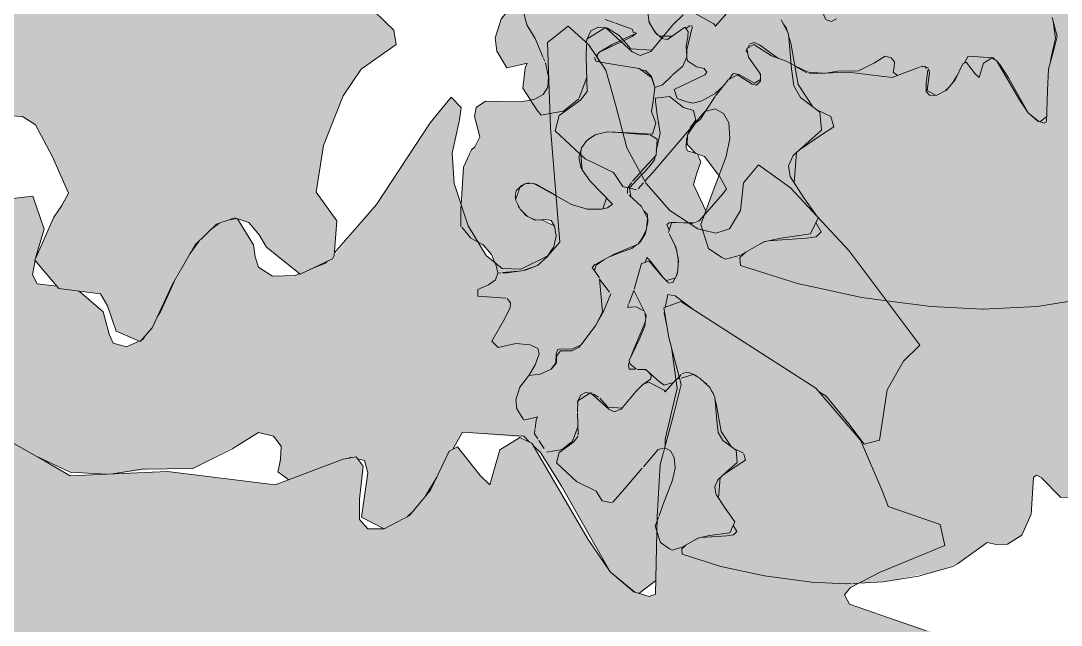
# Model space of a CAD drawing. Header units: metres. Extents: x -490 to 202, y -217 to 332.
# Drawn here: x -133.25 to -126.19, y 76.81 to 80.91 of the extents above; entities that cross this region are included whole.
import ezdxf

# ---------------------------------------------------------------- set-up
doc = ezdxf.new("R2010")
doc.units = ezdxf.units.M
doc.layers.add('1 arbol_dwg', color=8, linetype='Continuous', lineweight=9, true_color=0x767676)
doc.layers.add('A-DETL-GENF', color=7, linetype='Continuous', lineweight=9)
doc.layers.add('A-DETL-THIN', color=7, linetype='Continuous', lineweight=9)

# ---------------------------------------------------------------- blocks, each defined once
blk = doc.blocks.new('1 arbol_dwg-V152-PLANTA DE MURO PERIMETRAL')
at = {"layer": 'A-DETL-GENF', "true_color": 0x004c00, "transparency": 33554483}
for points in [[(-4.917, 6.694), (-4.838, 6.722), (-4.635, 6.907), (-4.597, 7.014), (-4.601, 7.11), (-4.581, 7.254), (-4.616, 7.297), (-4.79, 7.173), (-4.846, 7.186), (-4.934, 7.281), (-4.973, 7.345), (-4.987, 7.442), (-4.958, 7.499), (-4.735, 7.594), (-4.676, 7.641), (-4.538, 7.89), (-4.323, 8.013), (-4.129, 7.924), (-3.933, 7.84), (-3.769, 7.917), (-3.726, 8.08), (-3.694, 8.259), (-3.641, 8.297), (-3.551, 8.278), (-3.52, 8.258), (-3.386, 7.981), (-3.523, 7.708), (-3.404, 7.59), (-3.255, 7.572), (-3.199, 7.439), (-3.192, 7.419), (-3.094, 7.377), (-3.042, 7.439), (-2.871, 7.77), (-2.784, 7.854), (-2.708, 7.879), (-2.652, 7.861), (-2.581, 7.76), (-2.443, 7.651), (-2.304, 7.727), (-2.294, 7.868), (-2.377, 7.984), (-2.348, 8.175), (-2.268, 8.376), (-2.194, 8.484), (-2.052, 8.586), (-2.062, 8.643), (-2.141, 8.72), (-2.34, 8.816), (-2.759, 9.123), (-2.874, 9.157), (-2.989, 9.15), (-3.1, 9.012), (-3.136, 8.914), (-3.208, 8.846), (-3.302, 8.817), (-3.404, 8.851), (-3.454, 8.909), (-3.482, 8.972), (-3.489, 9.065), (-3.55, 9.135), (-3.809, 9.101), (-4.083, 9.026), (-4.178, 8.871), (-4.154, 8.638), (-4.199, 8.626), (-4.259, 8.663), (-4.36, 8.837), (-4.479, 8.895), (-4.709, 8.804), (-5.11, 8.583), (-5.283, 8.477), (-5.256, 8.333), (-5.235, 8.292), (-5.237, 8.242), (-5.263, 8.228), (-5.569, 8.251), (-5.648, 8.191), (-5.502, 8.001), (-5.422, 7.805), (-5.423, 7.625), (-5.436, 7.426), (-5.343, 7.349), (-5.123, 7.261), (-5.099, 7.238), (-5.195, 7.179), (-5.47, 7.047), (-5.461, 6.948), (-5.008, 6.863), (-4.937, 6.768), (-4.922, 6.722)], [(-5.995, 3.049), (-5.843, 3.077), (-5.729, 3.189), (-5.685, 3.315), (-5.686, 3.563), (-5.658, 3.621), (-5.587, 3.645), (-5.529, 3.629), (-5.466, 3.589), (-5.377, 3.498), (-5.243, 3.49), (-5.029, 3.731), (-4.958, 3.779), (-4.959, 3.828), (-5.015, 3.869), (-5.029, 3.875), (-5.171, 3.879), (-5.171, 3.965), (-5.066, 4.222), (-5.01, 4.397), (-5.029, 4.465), (-5.125, 4.502), (-5.187, 4.494), (-5.152, 4.6), (-5.084, 4.812), (-5.049, 4.937), (-5.009, 4.958), (-4.995, 4.994), (-4.885, 4.863), (-4.796, 4.767), (-4.711, 4.795), (-4.687, 4.869), (-4.69, 5.024), (-4.729, 5.148), (-4.786, 5.275), (-4.786, 5.333), (-4.763, 5.35), (-4.547, 5.347), (-4.463, 5.372), (-4.399, 5.446), (-4.529, 5.724), (-4.46, 5.961), (-4.513, 6.036), (-4.594, 6.073), (-4.604, 6.096), (-4.589, 6.221), (-4.533, 6.333), (-4.51, 6.379), (-4.529, 6.465), (-4.628, 6.496), (-4.769, 6.604), (-4.909, 6.589), (-4.91, 6.559), (-4.863, 6.238), (-4.937, 5.949), (-5.098, 5.769), (-5.17, 5.687), (-5.157, 5.604), (-4.999, 5.438), (-4.987, 5.402), (-4.997, 5.299), (-5.013, 5.229), (-5.096, 5.124), (-5.146, 5.086), (-5.427, 4.973), (-5.509, 4.896), (-5.515, 4.856), (-5.359, 4.624), (-5.439, 4.436), (-5.51, 4.314), (-5.68, 4.096), (-5.746, 4.063), (-5.858, 4.063), (-5.898, 4.01), (-5.915, 3.924), (-5.954, 3.881), (-6.113, 3.823), (-6.175, 3.815), (-6.265, 3.7), (-6.305, 3.573), (-6.295, 3.483), (-6.226, 3.371), (-6.09, 3.402), (-6.102, 3.37), (-6.12, 3.233), (-5.997, 3.053)]]:
    blk.add_hatch(color=98, dxfattribs=at).paths.add_polyline_path(points)
at = {"layer": 'A-DETL-GENF', "true_color": 0x2f4c26, "transparency": 33554483}
for points in [[(-1.081, 6.357), (-0.997, 6.404), (-0.979, 6.877), (-0.916, 7.232), (-0.947, 7.568), (-0.893, 7.545), (-0.737, 7.439), (-0.303, 7.154), (-0.149, 6.959), (-0.086, 6.976), (-0.051, 7.188), (0.012, 7.297), (0.078, 7.362), (-0.312, 7.856), (-0.448, 8.002), (-0.578, 8.095), (-0.64, 8.022), (-0.651, 7.909), (-0.696, 7.835), (-0.752, 7.818), (-0.825, 7.835), (-0.939, 7.91), (-1.066, 8.075), (-1.114, 8.165), (-1.2, 8.481), (-1.27, 8.585), (-1.353, 8.66), (-1.437, 8.593), (-1.425, 8.247), (-1.386, 7.781), (-1.435, 7.725), (-1.545, 7.672), (-1.622, 7.674), (-1.686, 7.727), (-1.759, 7.847), (-1.817, 8.019), (-1.825, 8.143), (-1.787, 8.329), (-1.828, 8.371), (-1.915, 8.267), (-2.141, 7.925), (-2.34, 7.696), (-2.464, 7.646), (-2.581, 7.659), (-2.613, 7.679), (-2.652, 7.802), (-2.708, 7.875), (-2.784, 7.849), (-2.865, 7.77), (-2.949, 7.634), (-3.056, 7.419), (-3.094, 7.377), (-3.155, 7.357), (-3.204, 7.37), (-3.273, 7.522), (-3.342, 7.582), (-3.513, 7.612), (-3.532, 7.648), (-3.518, 7.721), (-3.484, 7.833), (-3.53, 7.968), (-3.755, 7.942), (-3.813, 7.866), (-3.888, 7.829), (-3.978, 7.839), (-4.139, 7.905), (-4.498, 7.877), (-4.724, 7.589), (-4.776, 7.561), (-4.92, 7.499), (-4.98, 7.395), (-4.957, 7.319), (-4.871, 7.208), (-4.733, 7.214), (-4.557, 7.319), (-4.545, 7.306), (-4.541, 7.294), (-4.595, 7.014), (-4.589, 6.96), (-4.499, 6.902), (-4.415, 6.876), (-4.395, 6.849), (-4.415, 6.822), (-4.723, 6.674), (-4.694, 6.583), (-4.537, 6.538), (-4.398, 6.587), (-4.27, 6.671), (-4.183, 6.772), (-4.131, 6.834), (-4.035, 6.802), (-3.918, 6.736), (-3.859, 6.794), (-3.874, 6.848), (-3.995, 7.044), (-3.995, 7.084), (-3.968, 7.126), (-3.924, 7.145), (-3.87, 7.121), (-3.681, 6.987), (-3.549, 6.928), (-3.378, 6.846), (-3.148, 6.848), (-3.048, 6.859), (-2.879, 6.861), (-2.613, 7.006), (-2.544, 6.982), (-2.52, 6.952), (-2.534, 6.848), (-2.489, 6.814), (-2.215, 6.907), (-2.178, 6.88), (-2.168, 6.844), (-2.194, 6.663), (-2.1, 6.616), (-1.982, 6.688), (-1.884, 6.832), (-1.783, 7.008), (-1.526, 6.986), (-1.465, 6.925), (-1.257, 6.572), (-1.182, 6.44), (-1.083, 6.359)], [(-6.173, 3.819), (-6.061, 3.829), (-5.954, 3.881), (-5.905, 3.943), (-5.887, 4.077), (-5.853, 4.083), (-5.745, 4.08), (-5.651, 4.123), (-5.505, 4.32), (-5.439, 4.453), (-5.47, 4.792), (-5.543, 4.897), (-5.514, 4.927), (-5.195, 5.082), (-5.07, 5.148), (-5.003, 5.268), (-4.999, 5.278), (-4.995, 5.4), (-5.049, 5.505), (-5.19, 5.634), (-5.179, 5.704), (-5.062, 5.844), (-4.904, 6.018), (-4.892, 6.177), (-4.978, 6.221), (-5.389, 6.25), (-5.506, 6.223), (-5.625, 6.122), (-5.648, 6.091), (-5.652, 5.982), (-5.644, 5.871), (-5.487, 5.68), (-5.339, 5.527), (-5.389, 5.492), (-5.47, 5.476), (-5.623, 5.488), (-5.749, 5.524), (-6.133, 5.737), (-6.214, 5.733), (-6.265, 5.695), (-6.308, 5.572), (-6.262, 5.477), (-6.189, 5.404), (-6.104, 5.37), (-5.953, 5.364), (-5.918, 5.31), (-5.912, 5.171), (-5.926, 5.106), (-5.996, 5), (-6.089, 4.917), (-6.254, 4.862), (-6.486, 4.84), (-6.51, 4.771), (-6.646, 4.693), (-6.686, 4.674), (-6.685, 4.61), (-6.391, 4.587), (-6.359, 4.541), (-6.362, 4.495), (-6.529, 4.189), (-6.546, 4.159), (-6.482, 4.095), (-6.254, 4.132), (-6.145, 4.115), (-6.086, 4.086), (-6.073, 4.032), (-6.145, 3.868)], [(-4.744, 2.072), (-4.642, 2.1), (-4.485, 2.191), (-4.167, 2.245), (-4.116, 2.354), (-4.306, 2.633), (-4.316, 2.706), (-4.285, 2.775), (-4.093, 2.948), (-4.104, 3.07), (-4.237, 3.171), (-4.281, 3.247), (-4.316, 3.602), (-4.399, 3.727), (-4.465, 3.791), (-4.532, 3.825), (-4.725, 3.752), (-4.811, 3.652), (-4.824, 3.669), (-4.976, 3.751), (-5.031, 3.73), (-5.101, 3.661), (-5.251, 3.48), (-5.324, 3.454), (-5.377, 3.478), (-5.558, 3.643), (-5.686, 3.563), (-5.706, 3.179), (-5.741, 3.142), (-5.873, 3.046), (-5.899, 2.942), (-5.694, 2.752), (-5.503, 2.66), (-5.442, 2.565), (-5.336, 2.55), (-4.832, 3.089), (-4.811, 3.091), (-4.75, 3.046), (-4.722, 2.997), (-4.714, 2.891), (-4.759, 2.719), (-4.911, 2.305), (-4.859, 2.146), (-4.768, 2.085)]]:
    blk.add_hatch(color=89, dxfattribs=at).paths.add_polyline_path(points)
at = {"layer": 'A-DETL-GENF', "true_color": 0x424c26, "transparency": 33554483}
blk.add_hatch(color=69, dxfattribs=at).paths.add_polyline_path([(-6.486, 4.842), (-6.189, 4.88), (-6.089, 4.917), (-5.985, 5.016), (-5.917, 5.148), (-5.904, 5.209), (-5.919, 5.311), (-6.074, 5.371), (-6.121, 5.372), (-6.233, 5.448), (-6.275, 5.495), (-6.308, 5.621), (-6.302, 5.66), (-6.214, 5.733), (-6.133, 5.737), (-6.101, 5.727), (-5.749, 5.524), (-5.594, 5.48), (-5.433, 5.492), (-5.41, 5.6), (-5.624, 5.843), (-5.661, 5.918), (-5.666, 6.03), (-5.625, 6.122), (-5.562, 6.188), (-5.456, 6.235), (-5.328, 6.248), (-4.936, 6.236), (-4.91, 6.351), (-4.949, 6.456), (-4.917, 6.694), (-4.957, 6.801), (-5.071, 6.884), (-5.505, 6.956), (-5.513, 6.999), (-5.467, 7.051), (-5.211, 7.186), (-5.129, 7.242), (-5.143, 7.278), (-5.423, 7.378), (-5.454, 7.472), (-5.418, 7.644), (-5.413, 7.705), (-5.423, 7.809), (-5.515, 8.015), (-5.585, 8.119), (-5.648, 8.191), (-6.073, 7.707), (-6.238, 7.488), (-6.171, 7.279), (-6.089, 7.13), (-5.99, 6.85), (-5.983, 6.759), (-5.994, 6.688), (-6.033, 6.624), (-6.159, 6.569), (-6.261, 6.551), (-6.608, 6.558), (-6.703, 6.493), (-6.719, 6.404), (-6.667, 6.2), (-6.828, 5.899), (-6.855, 5.306), (-6.757, 5.189), (-6.602, 5.089), (-6.545, 5.017), (-6.487, 4.843)])
at = {"layer": 'A-DETL-GENF', "true_color": 0x4f7f3f, "transparency": 33554483}
blk.add_hatch(color=87, dxfattribs=at).paths.add_polyline_path([(-2.996, 1.735), (-2.582, 1.762), (-2.138, 1.85), (-1.888, 1.933), (-1.593, 2.146), (-1.503, 2.126), (-1.391, 2.132), (-1.245, 2.221), (-1.153, 2.43), (-1.129, 2.801), (-1.096, 2.821), (-1.051, 2.795), (-0.856, 2.598), (-0.705, 2.601), (-0.617, 2.789), (-0.5, 2.856), (-0.319, 2.984), (-0.148, 3.213), (-0.005, 3.658), (-0.179, 3.943), (-0.143, 3.976), (0.252, 4.107), (0.354, 4.189), (0.415, 4.282), (0.398, 4.507), (0.27, 4.749), (0.27, 4.861), (0.308, 4.955), (0.438, 5.052), (0.518, 5.099), (0.59, 5.196), (0.598, 5.329), (0.579, 5.688), (0.528, 5.948), (0.352, 6.12), (-0.207, 6.309), (-0.229, 6.347), (-0.177, 6.391), (-0.084, 6.439), (0.18, 6.547), (0.161, 6.633), (-0.05, 6.706), (-0.164, 6.976), (-0.345, 7.188), (-0.894, 7.54), (-0.963, 7.514), (-0.901, 7.232), (-0.893, 7.203), (-0.979, 6.877), (-1.023, 6.339), (-1.086, 6.359), (-1.182, 6.44), (-1.344, 6.696), (-1.5, 6.964), (-1.549, 6.986), (-1.63, 6.937), (-1.672, 6.794), (-1.711, 6.832), (-1.803, 6.949), (-1.837, 6.931), (-1.913, 6.772), (-1.998, 6.669), (-2.101, 6.615), (-2.168, 6.616), (-2.202, 6.653), (-2.215, 6.907), (-2.268, 6.899), (-2.544, 6.794), (-3.048, 6.845), (-3.395, 6.84), (-3.608, 6.962), (-3.75, 7.012), (-3.926, 7.124), (-3.995, 7.084), (-3.979, 6.997), (-3.858, 6.826), (-3.86, 6.757), (-3.898, 6.718), (-3.942, 6.727), (-4.088, 6.82), (-4.183, 6.772), (-4.589, 6.221), (-4.594, 6.126), (-4.507, 6.034), (-4.415, 6.002), (-4.267, 5.804), (-4.199, 5.683), (-4.282, 5.579), (-4.486, 5.356), (-4.57, 5.337), (-4.749, 5.341), (-4.771, 5.231), (-4.705, 5.102), (-4.678, 4.967), (-4.693, 4.827), (-4.737, 4.746), (-4.786, 4.748), (-4.972, 4.958), (-5.049, 4.937), (-5.125, 4.667), (-5.007, 4.396), (-5.029, 4.278), (-5.163, 3.928), (-5.074, 3.875), (-5.007, 3.875), (-4.811, 3.724), (-4.731, 3.745), (-4.643, 3.837), (-4.587, 3.849), (-4.465, 3.791), (-4.363, 3.691), (-4.316, 3.602), (-4.229, 3.223), (-4.125, 3.085), (-4.027, 3.029), (-4.01, 2.97), (-4.262, 2.796), (-4.279, 2.591), (-4.116, 2.354), (-4.132, 2.321), (-4.096, 2.258), (-4.129, 2.225), (-4.402, 2.201), (-4.485, 2.186), (-4.606, 2.121), (-4.645, 2.072), (-4.642, 2.03), (-4.167, 1.889), (-3.82, 1.813), (-3.321, 1.75), (-3.001, 1.735)])
at = {"layer": 'A-DETL-THIN', "color": 76, "true_color": 0x3f7f00}
for p, q in [((-5.319, 7.341), (-5.413, 7.375)), ((-4.976, 7.364), (-4.96, 7.325)), ((-4.606, 7.285), (-4.562, 7.314)), ((-5.238, 7.174), (-5.123, 7.227)), ((-4.926, 7.268), (-4.891, 7.225)), ((-4.871, 7.208), (-4.742, 7.207)), ((-5.253, 7.151), (-5.47, 7.047)), ((-5.265, 7.161), (-5.238, 7.174)), ((-5.229, 7.162), (-5.253, 7.151)), ((-3.987, 7.089), (-3.972, 7.118)), ((-6.031, 6.991), (-6.017, 6.956)), ((-5.494, 7.009), (-5.486, 6.987)), ((-5.478, 7.038), (-5.493, 7.011)), ((-5.486, 6.987), (-5.474, 6.951)), ((-3.517, 6.91), (-3.553, 6.931)), ((-3.517, 6.91), (-3.382, 6.847)), ((-2.209, 6.899), (-2.182, 6.893)), ((-3.859, 6.808), (-3.861, 6.83)), ((-3.379, 6.846), (-3.231, 6.837)), ((-1.934, 6.746), (-1.897, 6.81)), ((-4.308, 6.637), (-4.233, 6.706)), ((-2.01, 6.663), (-1.982, 6.688)), ((-4.312, 6.603), (-4.409, 6.458)), ((-1.065, 6.352), (-0.997, 6.404)), ((-5.389, 6.25), (-5.235, 6.245)), ((-4.581, 6.232), (-4.566, 6.279)), ((-5.666, 6.03), (-5.649, 6.085)), ((-5.657, 6.044), (-5.655, 6.02)), ((-5.139, 5.759), (-5.063, 5.843)), ((-5.029, 5.841), (-5.049, 5.82)), ((-4.982, 5.891), (-5.027, 5.843)), ((-5.187, 5.692), (-5.15, 5.744)), ((-5.055, 5.814), (-5.17, 5.692)), ((-5.19, 5.634), (-5.19, 5.689)), ((-5.17, 5.687), (-5.157, 5.604)), ((-5.903, 5.613), (-5.749, 5.524)), ((-5.594, 5.48), (-5.453, 5.479)), ((-4.763, 5.35), (-4.706, 5.345)), ((-4.618, 5.341), (-4.575, 5.341)), ((-4.575, 5.341), (-4.533, 5.341)), ((-4.499, 5.352), (-4.463, 5.372)), ((-5.989, 5.01), (-5.926, 5.106)), ((-4.697, 5.061), (-4.718, 5.128)), ((-4.681, 4.94), (-4.684, 4.997)), ((-6.222, 4.868), (-6.089, 4.917)), ((-5.502, 4.919), (-5.52, 4.864)), ((-5.427, 4.973), (-5.502, 4.919)), ((-6.439, 4.844), (-6.279, 4.858)), ((-4.803, 4.766), (-4.714, 4.789)), ((-4.699, 4.817), (-4.687, 4.869)), ((-5.469, 4.78), (-5.368, 4.65)), ((-5.177, 4.537), (-5.125, 4.667)), ((-5.026, 4.463), (-5.109, 4.505)), ((-5.01, 4.397), (-5.013, 4.437)), ((-5.027, 4.313), (-5.011, 4.351)), ((-5.178, 3.924), (-5.169, 3.956)), ((-5.163, 3.928), (-5.104, 3.884)), ((-5.002, 3.871), (-5.026, 3.875)), ((-4.669, 3.785), (-4.705, 3.774)), ((-4.697, 3.777), (-4.673, 3.803)), ((-4.673, 3.803), (-4.654, 3.826)), ((-4.43, 3.757), (-4.395, 3.729)), ((-5.555, 3.64), (-5.544, 3.639)), ((-5.529, 3.629), (-5.479, 3.598)), ((-5.689, 3.443), (-5.682, 3.224)), ((-6.077, 3.167), (-6.023, 3.086)), ((-5.029, 2.904), (-4.884, 3.075)), ((-4.884, 3.075), (-4.83, 3.089)), ((-4.125, 3.085), (-4.03, 3.04)), ((-4.262, 2.796), (-4.279, 2.591)), ((-4.477, 2.193), (-4.512, 2.175)), ((-2.94, 1.738), (-2.876, 1.741))]:
    blk.add_line(p, q, dxfattribs=at)
at = {"layer": 'A-DETL-THIN', "color": 76, "true_color": 0x3f7f00, "flags": 128}
for points in [[(-6.181, 7.564), (-6.238, 7.488), (-6.196, 7.32), (-6.112, 7.184), (-6.035, 7.001)], [(-4.846, 7.186), (-4.91, 7.241), (-4.973, 7.345), (-4.987, 7.442), (-4.958, 7.499), (-4.888, 7.524), (-4.788, 7.561)], [(-3.098, 7.379), (-3.15, 7.355), (-3.204, 7.37), (-3.221, 7.407), (-3.245, 7.497), (-3.342, 7.582)], [(-0.944, 7.394), (-0.893, 7.203), (-0.922, 7.083), (-0.979, 6.877), (-0.991, 6.665), (-0.998, 6.35), (-1.023, 6.339), (-1.086, 6.359), (-1.182, 6.44), (-1.271, 6.572), (-1.5, 6.964), (-1.549, 6.986), (-1.63, 6.937), (-1.672, 6.794), (-1.711, 6.832), (-1.803, 6.949), (-1.837, 6.931), (-1.913, 6.772), (-1.998, 6.669), (-2.101, 6.615), (-2.168, 6.616), (-2.202, 6.653), (-2.202, 6.736), (-2.186, 6.87)], [(-5.129, 7.242), (-5.141, 7.277), (-5.31, 7.338)], [(-4.585, 7.202), (-4.581, 7.254), (-4.616, 7.297), (-4.79, 7.173), (-4.845, 7.185)], [(-4.547, 7.314), (-4.541, 7.294), (-4.595, 7.07), (-4.595, 6.99), (-4.589, 6.96), (-4.499, 6.902), (-4.421, 6.885), (-4.395, 6.849), (-4.415, 6.822), (-4.723, 6.674), (-4.694, 6.583), (-4.605, 6.553), (-4.537, 6.538), (-4.447, 6.561), (-4.312, 6.634)], [(-0.959, 6.952), (-0.957, 6.98), (-0.909, 7.188), (-0.933, 7.353)], [(-5.118, 7.245), (-5.099, 7.238), (-5.142, 7.204), (-5.229, 7.162)], [(-4.742, 6.816), (-4.635, 6.907), (-4.597, 7.002), (-4.601, 7.11), (-4.586, 7.198)], [(-5.502, 7.011), (-5.467, 7.051), (-5.343, 7.125), (-5.265, 7.161)], [(-3.553, 6.931), (-3.608, 6.962), (-3.75, 7.012), (-3.926, 7.124), (-3.995, 7.084), (-3.979, 6.997), (-3.858, 6.826), (-3.86, 6.757), (-3.898, 6.718), (-3.942, 6.727), (-4.088, 6.82), (-4.183, 6.772), (-4.255, 6.678), (-4.308, 6.61)], [(-3.987, 7.04), (-4.001, 7.061), (-3.994, 7.075)], [(-3.968, 7.126), (-3.924, 7.145), (-3.87, 7.121), (-3.699, 6.996), (-3.681, 6.987)], [(-5.461, 6.948), (-5.505, 6.956), (-5.518, 6.993)], [(-3.205, 6.838), (-3.089, 6.858), (-2.879, 6.861), (-2.72, 6.94), (-2.613, 7.006), (-2.552, 6.992), (-2.52, 6.952), (-2.524, 6.896), (-2.534, 6.848), (-2.489, 6.814)], [(-1.822, 6.939), (-1.783, 7.008), (-1.533, 6.992), (-1.509, 6.968)], [(-6.01, 6.94), (-5.98, 6.801), (-5.987, 6.699), (-6.033, 6.624), (-6.116, 6.577), (-6.159, 6.569)], [(-5.227, 6.245), (-4.938, 6.229), (-4.906, 6.339), (-4.95, 6.455), (-4.932, 6.559), (-4.917, 6.694), (-4.949, 6.795), (-5.071, 6.884), (-5.461, 6.948)], [(-5.049, 6.871), (-5.008, 6.863), (-4.949, 6.804), (-4.922, 6.722), (-4.917, 6.694), (-4.838, 6.722), (-4.747, 6.812)], [(-3.395, 6.84), (-3.48, 6.889), (-3.517, 6.91)], [(-2.268, 6.899), (-2.544, 6.794), (-2.983, 6.848), (-3.373, 6.831)], [(-2.198, 6.885), (-2.215, 6.907), (-2.258, 6.9)], [(-2.248, 6.902), (-2.239, 6.907), (-2.231, 6.905)], [(-2.178, 6.88), (-2.168, 6.844), (-2.194, 6.663), (-2.101, 6.615)], [(-1.493, 6.953), (-1.465, 6.925), (-1.381, 6.792), (-1.182, 6.44), (-1.081, 6.357)], [(-4.174, 6.777), (-4.131, 6.834), (-4.074, 6.824), (-3.918, 6.736), (-3.859, 6.775)], [(-6.159, 6.569), (-6.261, 6.551), (-6.458, 6.555), (-6.608, 6.558), (-6.703, 6.493), (-6.719, 6.404), (-6.667, 6.2), (-6.715, 6.102), (-6.748, 6.071), (-6.828, 5.899), (-6.851, 5.522)], [(-4.566, 6.279), (-4.559, 6.299), (-4.507, 6.367), (-4.529, 6.465), (-4.628, 6.496), (-4.769, 6.604), (-4.909, 6.589), (-4.91, 6.559), (-4.892, 6.422), (-4.863, 6.238), (-4.901, 6.062)], [(-4.409, 6.458), (-4.46, 6.379), (-4.513, 6.333), (-4.589, 6.221), (-4.594, 6.126), (-4.507, 6.034), (-4.418, 6.006), (-4.275, 5.815)], [(-5.234, 6.24), (-5.389, 6.25), (-5.503, 6.224)], [(-5.506, 6.223), (-5.595, 6.163), (-5.648, 6.091), (-5.655, 6.051)], [(-5.586, 6.168), (-5.58, 6.177), (-5.506, 6.223)], [(-4.978, 6.221), (-5.122, 6.232), (-5.234, 6.24)], [(-5.062, 5.844), (-4.904, 6.018), (-4.892, 6.177), (-4.963, 6.22)], [(-4.51, 6.037), (-4.589, 6.061), (-4.604, 6.096), (-4.598, 6.179), (-4.59, 6.206)], [(-5.647, 6.093), (-5.647, 6.094), (-5.641, 6.101)], [(-5.655, 6.02), (-5.644, 5.871), (-5.564, 5.759), (-5.339, 5.527), (-5.389, 5.492), (-5.47, 5.476), (-5.594, 5.48), (-5.749, 5.524), (-5.903, 5.611)], [(-5.645, 5.883), (-5.657, 5.897), (-5.675, 5.997), (-5.666, 6.03)], [(-4.912, 6.009), (-4.92, 5.972), (-4.979, 5.895)], [(-4.407, 5.463), (-4.529, 5.724), (-4.5, 5.829), (-4.455, 5.952), (-4.494, 6.03)], [(-6.306, 5.579), (-6.312, 5.595), (-6.302, 5.66), (-6.249, 5.716), (-6.225, 5.725)], [(-5.903, 5.611), (-5.938, 5.63), (-6.133, 5.737), (-6.214, 5.733), (-6.265, 5.695), (-6.308, 5.572), (-6.262, 5.477), (-6.189, 5.404), (-6.104, 5.37), (-6.005, 5.375), (-5.953, 5.364), (-5.918, 5.31), (-5.904, 5.209), (-5.926, 5.106), (-5.982, 5.016)], [(-6.199, 5.734), (-6.18, 5.74), (-6.154, 5.736)], [(-6.121, 5.73), (-6.101, 5.727), (-5.979, 5.657), (-5.903, 5.613)], [(-4.274, 5.814), (-4.27, 5.809), (-4.199, 5.683), (-4.232, 5.635), (-4.424, 5.417)], [(-4.995, 5.4), (-5.049, 5.505), (-5.174, 5.619)], [(-6.851, 5.522), (-6.854, 5.477), (-6.855, 5.306)], [(-6.267, 5.487), (-6.275, 5.495), (-6.286, 5.527)], [(-5.437, 5.483), (-5.399, 5.588), (-5.41, 5.6)], [(-6.196, 5.412), (-6.205, 5.416), (-6.233, 5.448)], [(-5.026, 5.461), (-4.989, 5.425), (-4.985, 5.35), (-4.997, 5.299)], [(-4.424, 5.417), (-4.473, 5.361), (-4.547, 5.336), (-4.57, 5.337)], [(-6.109, 5.372), (-6.121, 5.372), (-6.158, 5.392)], [(-5.904, 5.209), (-5.919, 5.311), (-6.041, 5.37), (-6.074, 5.371)], [(-5.514, 4.927), (-5.323, 5.028), (-5.084, 5.129), (-5.042, 5.187), (-4.999, 5.278), (-4.989, 5.388)], [(-4.773, 5.267), (-4.797, 5.324), (-4.768, 5.346)], [(-4.57, 5.337), (-4.695, 5.346), (-4.749, 5.341), (-4.779, 5.246)], [(-6.847, 5.297), (-6.757, 5.189), (-6.683, 5.15)], [(-5.004, 5.266), (-5.013, 5.229), (-5.063, 5.148), (-5.078, 5.137)], [(-4.771, 5.231), (-4.705, 5.102), (-4.678, 4.967), (-4.69, 4.836)], [(-6.683, 5.15), (-6.631, 5.122), (-6.548, 5.025), (-6.515, 4.944)], [(-5.096, 5.124), (-5.146, 5.086), (-5.251, 5.049), (-5.364, 5.006)], [(-5.986, 5.008), (-6.089, 4.917), (-6.22, 4.867)], [(-5.014, 4.946), (-4.995, 4.994), (-4.959, 4.958), (-4.831, 4.794)], [(-2.876, 1.741), (-2.631, 1.754), (-2.28, 1.81), (-1.935, 1.907), (-1.888, 1.933), (-1.593, 2.146), (-1.503, 2.126), (-1.391, 2.132), (-1.245, 2.221), (-1.153, 2.43), (-1.129, 2.801), (-1.096, 2.821), (-1.051, 2.795), (-0.856, 2.598), (-0.705, 2.601)], [(-6.515, 4.944), (-6.503, 4.914), (-6.486, 4.842), (-6.486, 4.84), (-6.454, 4.843)], [(-5.47, 4.792), (-5.543, 4.897), (-5.515, 4.927)], [(-4.783, 4.745), (-4.838, 4.801), (-4.972, 4.958), (-5.049, 4.937), (-5.122, 4.679)], [(-6.454, 4.841), (-6.486, 4.84), (-6.51, 4.771), (-6.578, 4.723), (-6.686, 4.674), (-6.685, 4.61), (-6.405, 4.588)], [(-6.224, 4.866), (-6.391, 4.843), (-6.438, 4.842)], [(-4.693, 4.827), (-4.737, 4.746), (-4.778, 4.74)], [(-6.415, 4.387), (-6.546, 4.159), (-6.482, 4.095), (-6.304, 4.137), (-6.161, 4.123), (-6.086, 4.086), (-6.073, 4.032), (-6.113, 3.924), (-6.173, 3.819), (-6.175, 3.815), (-6.061, 3.829), (-5.954, 3.881), (-5.905, 3.943), (-5.901, 4.033), (-5.887, 4.077), (-5.853, 4.083), (-5.745, 4.08), (-5.651, 4.123), (-5.505, 4.32), (-5.439, 4.453), (-5.469, 4.78)], [(-6.391, 4.587), (-6.359, 4.541), (-6.362, 4.495), (-6.415, 4.387)], [(-5.355, 4.633), (-5.429, 4.455), (-5.505, 4.32)], [(-5.125, 4.667), (-5.004, 4.419), (-5.015, 4.312)], [(-5.119, 4.503), (-5.187, 4.494), (-5.181, 4.526)], [(-5.017, 4.308), (-5.066, 4.188), (-5.171, 3.965), (-5.164, 3.934)], [(-5.158, 3.993), (-5.144, 4.039), (-5.029, 4.308)], [(-5.658, 4.12), (-5.673, 4.1), (-5.746, 4.063), (-5.858, 4.063), (-5.898, 4.01), (-5.898, 3.943), (-5.954, 3.881)], [(-5.111, 3.88), (-5.171, 3.879), (-5.179, 3.923)], [(-5.093, 3.875), (-5.007, 3.875), (-4.959, 3.833), (-4.874, 3.755), (-4.824, 3.721), (-4.731, 3.745)], [(-6.175, 3.815), (-6.265, 3.7), (-6.305, 3.573), (-6.295, 3.483), (-6.229, 3.375)], [(-4.705, 3.774), (-4.811, 3.652), (-4.824, 3.669), (-4.976, 3.751), (-5.031, 3.73), (-5.101, 3.661), (-5.251, 3.48), (-5.324, 3.454), (-5.377, 3.478), (-5.558, 3.643), (-5.686, 3.563), (-5.689, 3.454)], [(-5.03, 3.73), (-5.029, 3.731), (-4.958, 3.779), (-4.949, 3.817), (-4.975, 3.847)], [(-4.306, 2.633), (-4.316, 2.706), (-4.285, 2.775), (-4.2, 2.853), (-4.093, 2.948), (-4.104, 3.07), (-4.236, 3.168), (-4.281, 3.247), (-4.296, 3.363), (-4.316, 3.602), (-4.366, 3.696), (-4.465, 3.791), (-4.532, 3.825), (-4.653, 3.789)], [(-4.643, 3.837), (-4.587, 3.849), (-4.51, 3.821), (-4.485, 3.801)], [(-5.682, 3.566), (-5.658, 3.621), (-5.608, 3.647), (-5.561, 3.641)], [(-4.351, 3.667), (-4.331, 3.638), (-4.325, 3.618)], [(-5.687, 3.534), (-5.688, 3.552), (-5.686, 3.556)], [(-5.466, 3.589), (-5.387, 3.498), (-5.243, 3.49)], [(-4.315, 3.581), (-4.302, 3.537), (-4.252, 3.258), (-4.151, 3.105)], [(-6.226, 3.371), (-6.126, 3.393), (-6.09, 3.402), (-6.102, 3.37), (-6.113, 3.287)], [(-6.114, 3.277), (-6.12, 3.233), (-6.086, 3.182)], [(-5.995, 3.049), (-5.843, 3.077), (-5.739, 3.161), (-5.685, 3.304)], [(-5.682, 3.209), (-5.729, 3.15), (-5.873, 3.048), (-5.899, 2.942), (-5.697, 2.754)], [(-4.815, 3.093), (-4.758, 3.062), (-4.723, 2.997)], [(-4.027, 3.029), (-4.01, 2.97), (-4.094, 2.917), (-4.237, 2.82)], [(-4.722, 2.997), (-4.714, 2.891), (-4.739, 2.769), (-4.835, 2.519), (-4.874, 2.413)], [(-5.336, 2.55), (-5.238, 2.66), (-5.042, 2.89)], [(-5.694, 2.752), (-5.503, 2.66), (-5.442, 2.565), (-5.344, 2.542)], [(-4.369, 2.216), (-4.167, 2.245), (-4.116, 2.354), (-4.213, 2.489), (-4.303, 2.628)], [(-4.879, 2.4), (-4.912, 2.309), (-4.859, 2.146), (-4.768, 2.085), (-4.744, 2.072), (-4.642, 2.1), (-4.485, 2.191), (-4.371, 2.216)], [(-4.132, 2.321), (-4.096, 2.258), (-4.129, 2.225), (-4.197, 2.215), (-4.453, 2.198)], [(-4.606, 2.121), (-4.646, 2.085), (-4.642, 2.03), (-4.256, 1.908), (-3.82, 1.813), (-3.35, 1.752), (-3.001, 1.735), (-2.996, 1.735), (-2.956, 1.737)]]:
    blk.add_lwpolyline(points, dxfattribs=at)
blk = doc.blocks.new('1 arbol_dwg-V153-PLANTA DE MURO PERIMETRAL')
at = {"layer": 'A-DETL-GENF', "true_color": 0x4f7f3f, "transparency": 33554483}
blk.add_hatch(color=87, dxfattribs=at).paths.add_polyline_path([(-2.9959, 1.7353), (-2.6124, 1.7568), (-2.2801, 1.8101), (-1.935, 1.9067), (-1.8881, 1.9334), (-1.5926, 2.1464), (-1.5028, 2.1259), (-1.3912, 2.132), (-1.2448, 2.2207), (-1.1529, 2.43), (-1.1286, 2.8007), (-1.0961, 2.8211), (-1.0513, 2.7946), (-0.8564, 2.5984), (-0.7055, 2.601), (-0.6445, 2.7575), (-0.6173, 2.7886), (-0.4998, 2.8561), (-0.3192, 2.9842), (-0.148, 3.2129), (-0.0052, 3.6578), (-0.1793, 3.943), (-0.1427, 3.9761), (0.2521, 4.1075), (0.3527, 4.1876), (0.4149, 4.2823), (0.3976, 4.5067), (0.2698, 4.7494), (0.2702, 4.8605), (0.3076, 4.9547), (0.3726, 5.0136), (0.5181, 5.0987), (0.5896, 5.1941), (0.5977, 5.3292), (0.5791, 5.688), (0.5277, 5.9481), (0.3519, 6.1201), (-0.2074, 6.3087), (-0.2289, 6.3473), (-0.2037, 6.3773), (-0.0839, 6.4388), (0.1801, 6.5473), (0.1608, 6.6334), (-0.0504, 6.7062), (-0.072, 6.7644), (-0.1636, 6.9763), (-0.3448, 7.1878), (-0.8945, 7.5401), (-0.963, 7.5135), (-0.9437, 7.394), (-0.8932, 7.2025), (-0.9789, 6.8774), (-0.998, 6.3498), (-1.0225, 6.3395), (-1.0859, 6.3587), (-1.1818, 6.44), (-1.2714, 6.5724), (-1.5002, 6.9643), (-1.5489, 6.9861), (-1.6301, 6.9371), (-1.6716, 6.7936), (-1.7114, 6.8321), (-1.8034, 6.9488), (-1.8372, 6.9313), (-1.9126, 6.7722), (-1.9982, 6.6692), (-2.1013, 6.6154), (-2.1675, 6.6159), (-2.202, 6.6532), (-2.202, 6.7359), (-2.1865, 6.87), (-2.215, 6.9075), (-2.2677, 6.8987), (-2.5442, 6.7936), (-2.9825, 6.8481), (-3.3784, 6.8308), (-3.6081, 6.9621), (-3.7505, 7.0118), (-3.9259, 7.1241), (-3.9952, 7.0843), (-3.9792, 6.9966), (-3.8584, 6.8259), (-3.8597, 6.7571), (-3.8978, 6.7182), (-3.9565, 6.7367), (-4.0879, 6.8199), (-4.1833, 6.7721), (-4.3076, 6.61), (-4.4604, 6.3793), (-4.5128, 6.3333), (-4.5887, 6.2206), (-4.594, 6.1261), (-4.5074, 6.0338), (-4.4179, 6.0064), (-4.2704, 5.8091), (-4.1986, 5.6828), (-4.2322, 5.6353), (-4.4731, 5.3606), (-4.5471, 5.3359), (-4.7488, 5.3412), (-4.7792, 5.2461), (-4.705, 5.1023), (-4.6785, 4.9671), (-4.6897, 4.834), (-4.7373, 4.7464), (-4.7778, 4.74), (-4.8748, 4.8444), (-4.9719, 4.9577), (-5.0489, 4.9368), (-5.1251, 4.6675), (-5.0045, 4.4189), (-5.0153, 4.3122), (-5.0662, 4.1879), (-5.1705, 3.965), (-5.1632, 3.9283), (-5.0928, 3.8751), (-5.0074, 3.8754), (-4.8241, 3.721), (-4.7307, 3.7448), (-4.6435, 3.8374), (-4.5875, 3.8488), (-4.5095, 3.8206), (-4.4098, 3.7422), (-4.3662, 3.6955), (-4.3164, 3.6016), (-4.2292, 3.2232), (-4.1247, 3.0853), (-4.0297, 3.0399), (-4.0098, 2.9699), (-4.2365, 2.8198), (-4.2623, 2.7963), (-4.2789, 2.5909), (-4.1162, 2.3541), (-4.1318, 2.3209), (-4.096, 2.2577), (-4.1314, 2.2251), (-4.3182, 2.207), (-4.4849, 2.1857), (-4.512, 2.1753), (-4.6464, 2.0853), (-4.6425, 2.0296), (-4.1314, 1.8809), (-3.7445, 1.8031), (-3.3498, 1.7518), (-3.0009, 1.7354)])
at = {"layer": 'A-DETL-GENF', "true_color": 0x004c00, "transparency": 33554483}
blk.add_hatch(color=98, dxfattribs=at).paths.add_polyline_path([(-5.9946, 3.0494), (-5.8428, 3.0767), (-5.737, 3.1672), (-5.6849, 3.3041), (-5.6856, 3.5634), (-5.6576, 3.6215), (-5.6084, 3.6467), (-5.5444, 3.6388), (-5.4663, 3.5895), (-5.3775, 3.4978), (-5.2433, 3.4899), (-5.0291, 3.7313), (-4.9581, 3.7785), (-4.9494, 3.8165), (-5.0052, 3.864), (-5.0262, 3.8753), (-5.1706, 3.8789), (-5.1758, 3.9377), (-5.1576, 3.9926), (-5.1437, 4.0387), (-5.0082, 4.3819), (-5.0257, 4.4627), (-5.1251, 4.5024), (-5.1868, 4.4944), (-5.1813, 4.5256), (-5.1046, 4.74), (-5.0489, 4.9368), (-5.0093, 4.9577), (-4.9951, 4.9936), (-4.9427, 4.9368), (-4.8029, 4.7656), (-4.714, 4.7893), (-4.6897, 4.8563), (-4.6808, 4.9402), (-4.697, 5.0612), (-4.7181, 5.1277), (-4.7792, 5.2461), (-4.7792, 5.282), (-4.7971, 5.3241), (-4.7634, 5.3501), (-4.5332, 5.3405), (-4.4634, 5.3716), (-4.3987, 5.4461), (-4.5285, 5.724), (-4.4604, 5.9636), (-4.5074, 6.0338), (-4.594, 6.073), (-4.6041, 6.0957), (-4.5887, 6.2206), (-4.5589, 6.2995), (-4.5101, 6.3793), (-4.5289, 6.4652), (-4.6281, 6.4956), (-4.7689, 6.6041), (-4.9091, 6.5893), (-4.9104, 6.5595), (-4.8626, 6.2382), (-4.9202, 5.9716), (-5.049, 5.8202), (-5.1697, 5.6886), (-5.1573, 5.6042), (-5.0418, 5.4915), (-5.0259, 5.4606), (-4.9887, 5.4251), (-4.9887, 5.3332), (-5.013, 5.2291), (-5.0842, 5.1288), (-5.0961, 5.1237), (-5.1464, 5.086), (-5.3642, 5.0061), (-5.4906, 4.9267), (-5.505, 4.9089), (-5.5146, 4.8563), (-5.3554, 4.6332), (-5.4391, 4.4365), (-5.505, 4.3204), (-5.6725, 4.1003), (-5.7459, 4.0627), (-5.8584, 4.0627), (-5.8977, 4.0105), (-5.9053, 3.935), (-5.9536, 3.881), (-6.0615, 3.8294), (-6.1753, 3.8154), (-6.2652, 3.6998), (-6.3053, 3.5726), (-6.295, 3.4829), (-6.2265, 3.3707), (-6.0903, 3.4025), (-6.1024, 3.3702), (-6.1195, 3.2325), (-6.0232, 3.0855)])
at = {"layer": 'A-DETL-GENF', "true_color": 0x2f4c26, "transparency": 33554483}
blk.add_hatch(color=89, dxfattribs=at).paths.add_polyline_path([(-4.7444, 2.0725), (-4.6422, 2.1002), (-4.4849, 2.191), (-4.3687, 2.2161), (-4.1674, 2.2452), (-4.1226, 2.3629), (-4.306, 2.633), (-4.3131, 2.7126), (-4.2855, 2.7753), (-4.0926, 2.9482), (-4.1045, 3.0703), (-4.236, 3.1685), (-4.2807, 3.2475), (-4.2964, 3.3629), (-4.3164, 3.6016), (-4.3662, 3.6955), (-4.4651, 3.791), (-4.5319, 3.8247), (-4.7053, 3.7742), (-4.8113, 3.6519), (-4.8241, 3.6685), (-4.9757, 3.7512), (-5.0311, 3.73), (-5.1009, 3.6608), (-5.2514, 3.4802), (-5.3241, 3.454), (-5.3775, 3.4782), (-5.5579, 3.643), (-5.6856, 3.5634), (-5.6864, 3.3547), (-5.682, 3.2091), (-5.7286, 3.1505), (-5.8726, 3.0483), (-5.899, 2.9424), (-5.697, 2.7539), (-5.5031, 2.6598), (-5.4415, 2.5651), (-5.3363, 2.5501), (-5.2381, 2.6598), (-4.8835, 3.0754), (-4.8146, 3.093), (-4.7582, 3.0616), (-4.7225, 2.9971), (-4.7144, 2.8912), (-4.7393, 2.7692), (-4.9121, 2.3094), (-4.8432, 2.1357), (-4.7682, 2.0853)])
at = {"layer": 'A-DETL-THIN', "color": 76, "true_color": 0x3f7f00}
for p, q in [((-5.6877, 3.5516), (-5.6858, 3.5562)), ((-5.737, 3.1672), (-5.6849, 3.3041)), ((-4.2623, 2.7963), (-4.2789, 2.5909)), ((-5.3363, 2.5501), (-5.3005, 2.59)), ((-4.4768, 2.1927), (-4.512, 2.1753))]:
    blk.add_line(p, q, dxfattribs=at)
at = {"layer": 'A-DETL-THIN', "color": 76, "true_color": 0x3f7f00, "flags": 128}
for points in [[(-3.652, 1.7911), (-3.3498, 1.7518), (-3.0009, 1.7354), (-2.9959, 1.7353), (-2.6313, 1.7538), (-2.2801, 1.8101)], [(-6.1753, 3.8154), (-6.2652, 3.6998), (-6.3053, 3.5726), (-6.295, 3.4829), (-6.2265, 3.3707), (-6.1258, 3.3926), (-6.0903, 3.4025), (-6.1024, 3.3702), (-6.1195, 3.2325), (-6.0232, 3.0855), (-5.9946, 3.0494), (-5.9351, 3.0601)], [(-4.1226, 2.3629), (-4.2129, 2.4886), (-4.306, 2.633), (-4.3161, 2.7057), (-4.2855, 2.7753), (-4.1995, 2.8534), (-4.0926, 2.9482), (-4.1045, 3.0703), (-4.236, 3.1685), (-4.2807, 3.2475), (-4.2964, 3.3629), (-4.3164, 3.6016), (-4.3662, 3.6955)], [(-4.7053, 3.7742), (-4.8113, 3.6519), (-4.8241, 3.6685), (-4.9757, 3.7512)], [(-5.0311, 3.73), (-5.1009, 3.6608), (-5.2514, 3.4802), (-5.3241, 3.454), (-5.3775, 3.4782), (-5.5579, 3.643), (-5.6856, 3.5634), (-5.6862, 3.5414)], [(-5.6816, 3.5658), (-5.6576, 3.6215), (-5.6084, 3.6467), (-5.5613, 3.6409)], [(-5.5548, 3.6401), (-5.5444, 3.6388), (-5.4663, 3.5895), (-5.387, 3.4984), (-5.2433, 3.4899)], [(-4.3511, 3.6672), (-4.3308, 3.6384), (-4.3252, 3.6182)], [(-5.6866, 3.5299), (-5.6892, 3.4434), (-5.682, 3.2091), (-5.7286, 3.1505), (-5.8726, 3.0483), (-5.899, 2.9424), (-5.697, 2.7539), (-5.5031, 2.6598), (-5.4415, 2.5651), (-5.3472, 2.5427)], [(-4.3146, 3.5806), (-4.3024, 3.5373), (-4.252, 3.2577), (-4.151, 3.105)], [(-5.9351, 3.0601), (-5.8428, 3.0767), (-5.7393, 3.1612)], [(-5.2908, 2.601), (-5.2381, 2.6598), (-4.8835, 3.0754)], [(-4.8835, 3.0754), (-4.8146, 3.093), (-4.7582, 3.0616), (-4.7225, 2.9971), (-4.7144, 2.8912), (-4.7393, 2.7692), (-4.8354, 2.5194), (-4.9121, 2.3094), (-4.8996, 2.2713)], [(-4.1247, 3.0853), (-4.0297, 3.0399), (-4.0098, 2.9699), (-4.0941, 2.9172), (-4.2365, 2.8198)], [(-4.3687, 2.2161), (-4.1674, 2.2452), (-4.1162, 2.3541)], [(-4.8996, 2.2713), (-4.8587, 2.1462), (-4.7682, 2.0853), (-4.7444, 2.0725), (-4.6425, 2.1001), (-4.4849, 2.191), (-4.3694, 2.216)], [(-4.1318, 2.3209), (-4.096, 2.2577), (-4.1293, 2.2254), (-4.1973, 2.2152), (-4.4534, 2.1978)], [(-4.6063, 2.1209), (-4.6464, 2.0853), (-4.6425, 2.0296), (-4.2558, 1.9081), (-3.8196, 1.8128), (-3.652, 1.7911)]]:
    blk.add_lwpolyline(points, dxfattribs=at)
blk = doc.blocks.new('1 arbol_dwg-V154-PLANTA DE MURO PERIMETRAL')
at = {"layer": 'A-DETL-GENF', "true_color": 0x004c00, "transparency": 33554483}
blk.add_hatch(color=98, dxfattribs=at).paths.add_polyline_path([(-4.9171, 6.694), (-4.8382, 6.7221), (-4.7471, 6.8115), (-4.6347, 6.9075), (-4.597, 7.0019), (-4.6008, 7.1097), (-4.5809, 7.2541), (-4.6159, 7.2973), (-4.79, 7.1735), (-4.8449, 7.185), (-4.9098, 7.2412), (-4.9729, 7.3454), (-4.9872, 7.4417), (-4.9577, 7.4993), (-4.7883, 7.5608), (-4.6843, 7.6263), (-4.5382, 7.8898), (-4.3225, 8.0131), (-4.2389, 7.9815), (-3.9498, 7.8317), (-3.7686, 7.9171), (-3.7376, 8.0093), (-3.6954, 8.2578), (-3.641, 8.2966), (-3.5722, 8.2925), (-3.52, 8.2577), (-3.4513, 8.1284), (-3.3861, 7.9809), (-3.445, 7.8828), (-3.5229, 7.7084), (-3.4245, 7.5924), (-3.255, 7.5716), (-3.2274, 7.5217), (-3.1918, 7.4192), (-3.0937, 7.3772), (-3.0453, 7.4329), (-2.9628, 7.6098), (-2.8709, 7.7703), (-2.7838, 7.8542), (-2.7083, 7.8794), (-2.6521, 7.8612), (-2.6099, 7.8114), (-2.5806, 7.7602), (-2.4427, 7.6513), (-2.3122, 7.7129), (-2.3043, 7.7274), (-2.2936, 7.8677), (-2.3775, 7.984), (-2.3484, 8.1747), (-2.2676, 8.3756), (-2.1945, 8.4844), (-2.052, 8.5855), (-2.0623, 8.6433), (-2.1412, 8.7196), (-2.3402, 8.8156), (-2.7586, 9.1235), (-2.8745, 9.1569), (-2.9891, 9.15), (-3.0996, 9.0124), (-3.1356, 8.9138), (-3.2075, 8.8462), (-3.3019, 8.8165), (-3.3785, 8.8294), (-3.4418, 8.881), (-3.482, 8.9722), (-3.4779, 9.0248), (-3.4837, 9.0581), (-3.55, 9.135), (-3.7939, 9.1047), (-4.046, 9.0431), (-4.0833, 9.0256), (-4.1777, 8.8711), (-4.1579, 8.7132), (-4.1541, 8.6383), (-4.1956, 8.6242), (-4.2468, 8.6466), (-4.2957, 8.7168), (-4.36, 8.8371), (-4.4791, 8.8955), (-4.6223, 8.8475), (-4.9328, 8.6896), (-5.2829, 8.4795), (-5.269, 8.3523), (-5.2353, 8.3009), (-5.2366, 8.2424), (-5.2633, 8.2277), (-5.5691, 8.2505), (-5.648, 8.1907), (-5.5691, 8.1007), (-5.474, 7.9501), (-5.4217, 7.8052), (-5.4099, 7.6729), (-5.4497, 7.5049), (-5.4501, 7.4608), (-5.4365, 7.4262), (-5.3759, 7.3612), (-5.1408, 7.2774), (-5.1233, 7.2466), (-5.0992, 7.2378), (-5.1421, 7.2039), (-5.4782, 7.0383), (-5.4937, 7.0089), (-5.4737, 6.9506), (-5.0706, 6.8836), (-5.0557, 6.8728), (-5.0081, 6.8626), (-4.9455, 6.7926), (-4.9217, 6.7221)])
at = {"layer": 'A-DETL-GENF', "true_color": 0x2f4c26, "transparency": 33554483}
blk.add_hatch(color=89, dxfattribs=at).paths.add_polyline_path([(-1.0649, 6.3523), (-0.9967, 6.4042), (-0.9789, 6.8774), (-0.9575, 6.9797), (-0.9115, 7.2025), (-0.9513, 7.4413), (-0.963, 7.5135), (-0.9578, 7.5155), (-0.9472, 7.5676), (-0.9168, 7.5634), (-0.841, 7.5058), (-0.3026, 7.1545), (-0.1487, 6.959), (-0.0861, 6.9763), (-0.051, 7.1878), (0.012, 7.2975), (0.078, 7.3616), (-0.2399, 7.7789), (-0.4484, 8.0021), (-0.578, 8.0954), (-0.6398, 8.022), (-0.6513, 7.9094), (-0.6957, 7.8353), (-0.7525, 7.8176), (-0.8253, 7.8354), (-0.9389, 7.9102), (-1.0463, 8.0393), (-1.1136, 8.1647), (-1.2001, 8.4806), (-1.2695, 8.5854), (-1.3528, 8.6596), (-1.4373, 8.5927), (-1.425, 8.2466), (-1.3862, 7.7809), (-1.4352, 7.7254), (-1.5447, 7.6717), (-1.6219, 7.6736), (-1.6864, 7.7274), (-1.7591, 7.8473), (-1.8166, 8.0191), (-1.8247, 8.1433), (-1.7874, 8.3288), (-1.8284, 8.3707), (-1.9146, 8.2666), (-2.1408, 7.925), (-2.3043, 7.7274), (-2.3122, 7.7129), (-2.3396, 7.6957), (-2.4639, 7.6456), (-2.5557, 7.643), (-2.613, 7.6791), (-2.6258, 7.7215), (-2.6326, 7.7703), (-2.6977, 7.8759), (-2.729, 7.8725), (-2.7838, 7.8493), (-2.8048, 7.8339), (-2.8709, 7.7623), (-2.8919, 7.7337), (-2.9776, 7.5716), (-3.0453, 7.4329), (-3.0937, 7.3772), (-3.1499, 7.3551), (-3.2036, 7.3702), (-3.2274, 7.431), (-3.2452, 7.4973), (-3.3417, 7.5823), (-3.4245, 7.5924), (-3.4327, 7.6021), (-3.5134, 7.6119), (-3.5322, 7.6485), (-3.518, 7.7209), (-3.4845, 7.8333), (-3.5303, 7.9683), (-3.7554, 7.9425), (-3.7757, 7.9138), (-3.8074, 7.8691), (-3.8812, 7.8288), (-3.9599, 7.8317), (-4.1388, 7.9046), (-4.498, 7.8768), (-4.5849, 7.7548), (-4.6247, 7.679), (-4.7294, 7.5832), (-4.8633, 7.5239), (-4.9205, 7.4993), (-4.9796, 7.3905), (-4.9683, 7.3454), (-4.9604, 7.3248), (-4.9015, 7.2378), (-4.8715, 7.208), (-4.7423, 7.2074), (-4.6159, 7.2973), (-4.6057, 7.2847), (-4.5492, 7.3224), (-4.5414, 7.2935), (-4.5951, 7.0697), (-4.5894, 6.9605), (-4.4988, 6.9015), (-4.421, 6.8847), (-4.3945, 6.849), (-4.4146, 6.822), (-4.7233, 6.6737), (-4.6939, 6.5827), (-4.6055, 6.5534), (-4.5371, 6.5382), (-4.4469, 6.5609), (-4.3018, 6.642), (-4.2173, 6.7272), (-4.1308, 6.8343), (-4.0667, 6.8199), (-3.918, 6.7359), (-3.8594, 6.775), (-3.8641, 6.834), (-3.982, 7.0118), (-3.9952, 7.0521), (-4.0011, 7.0607), (-3.9952, 7.0843), (-3.9866, 7.0892), (-3.9682, 7.1257), (-3.9241, 7.1451), (-3.8703, 7.1209), (-3.6807, 6.9874), (-3.6081, 6.9621), (-3.522, 6.9129), (-3.3784, 6.8456), (-3.2049, 6.8383), (-3.0453, 6.8586), (-2.8792, 6.8609), (-2.6592, 6.9778), (-2.6127, 7.0064), (-2.5522, 6.9922), (-2.5198, 6.9516), (-2.5338, 6.8476), (-2.4894, 6.8144), (-2.239, 6.9065), (-2.202, 6.9017), (-2.1815, 6.8927), (-2.1675, 6.8437), (-2.1941, 6.6633), (-2.1003, 6.6159), (-1.9982, 6.6738), (-1.9823, 6.6883), (-1.9126, 6.7828), (-1.8842, 6.8321), (-1.8372, 6.9313), (-1.8168, 6.9488), (-1.7833, 7.0082), (-1.5263, 6.9861), (-1.4758, 6.9371), (-1.4655, 6.9255), (-1.3118, 6.6692), (-1.1818, 6.44), (-1.0809, 6.3572)])
at = {"layer": 'A-DETL-GENF', "true_color": 0x4f7f3f, "transparency": 33554483}
blk.add_hatch(color=87, dxfattribs=at).paths.add_polyline_path([(-2.9959, 1.7353), (-2.6313, 1.7538), (-2.2801, 1.8101), (-1.935, 1.9067), (-1.8881, 1.9334), (-1.5926, 2.1464), (-1.5028, 2.1259), (-1.3912, 2.132), (-1.2448, 2.2207), (-1.1529, 2.43), (-1.1286, 2.8007), (-1.0961, 2.8211), (-1.0463, 2.7895), (-0.8564, 2.5984), (-0.7055, 2.601), (-0.6445, 2.7575), (-0.6173, 2.7886), (-0.4998, 2.8561), (-0.3192, 2.9842), (-0.148, 3.2129), (-0.0052, 3.6578), (-0.1793, 3.943), (-0.1427, 3.9761), (0.2521, 4.1075), (0.3527, 4.1876), (0.4149, 4.2823), (0.3976, 4.5067), (0.2698, 4.7494), (0.2702, 4.8605), (0.3076, 4.9547), (0.3726, 5.0136), (0.5181, 5.0987), (0.5896, 5.1941), (0.5977, 5.3292), (0.5791, 5.688), (0.5277, 5.9481), (0.3519, 6.1201), (-0.2074, 6.3087), (-0.2289, 6.3473), (-0.2037, 6.3773), (-0.0839, 6.4388), (0.1801, 6.5473), (0.1608, 6.6334), (-0.0504, 6.7062), (-0.072, 6.7644), (-0.1636, 6.9763), (-0.3448, 7.1878), (-0.8945, 7.5401), (-0.963, 7.5135), (-0.9427, 7.3905), (-0.8932, 7.2025), (-0.9789, 6.8774), (-0.9907, 6.6652), (-0.998, 6.3498), (-1.0225, 6.3395), (-1.0859, 6.3587), (-1.1818, 6.44), (-1.2714, 6.5724), (-1.5002, 6.9643), (-1.5489, 6.9861), (-1.6301, 6.9371), (-1.6716, 6.7936), (-1.7114, 6.8321), (-1.8034, 6.9488), (-1.8372, 6.9313), (-1.9126, 6.7722), (-1.9982, 6.6692), (-2.1013, 6.6154), (-2.1675, 6.6159), (-2.202, 6.6532), (-2.202, 6.7359), (-2.1865, 6.87), (-2.215, 6.9075), (-2.2677, 6.8987), (-2.5442, 6.7936), (-2.9825, 6.8481), (-3.3784, 6.8308), (-3.6081, 6.9621), (-3.7505, 7.0118), (-3.9259, 7.1241), (-3.9952, 7.0843), (-3.9792, 6.9966), (-3.8584, 6.8259), (-3.8597, 6.7571), (-3.8978, 6.7182), (-3.9416, 6.7272), (-4.0879, 6.8199), (-4.1833, 6.7721), (-4.3076, 6.61), (-4.4604, 6.3793), (-4.5128, 6.3333), (-4.5887, 6.2206), (-4.594, 6.1261), (-4.5074, 6.0338), (-4.4179, 6.0064), (-4.2704, 5.8091), (-4.1986, 5.6828), (-4.2721, 5.5898), (-4.4731, 5.3606), (-4.5471, 5.3359), (-4.6949, 5.3456), (-4.7488, 5.3412), (-4.7792, 5.2461), (-4.705, 5.1023), (-4.6785, 4.9671), (-4.6897, 4.834), (-4.7443, 4.7453), (-4.7829, 4.7453), (-4.8376, 4.801), (-4.9719, 4.9577), (-5.0489, 4.9368), (-5.1251, 4.6675), (-5.0045, 4.4189), (-5.0153, 4.3122), (-5.0662, 4.1879), (-5.1705, 3.965), (-5.1632, 3.9283), (-5.0928, 3.8751), (-5.0074, 3.8754), (-4.8241, 3.721), (-4.7307, 3.7448), (-4.6435, 3.8374), (-4.5875, 3.8488), (-4.5095, 3.8206), (-4.4477, 3.7742), (-4.3662, 3.6955), (-4.3308, 3.6384), (-4.3164, 3.6016), (-4.2721, 3.3689), (-4.2452, 3.2475), (-4.151, 3.105), (-4.0926, 3.07), (-4.0297, 3.0399), (-4.0098, 2.9699), (-4.2365, 2.8198), (-4.2623, 2.7963), (-4.2789, 2.5909), (-4.1674, 2.4252), (-4.1162, 2.3541), (-4.1318, 2.3209), (-4.096, 2.2577), (-4.1293, 2.2254), (-4.2721, 2.2101), (-4.4849, 2.1887), (-4.512, 2.1753), (-4.6299, 2.1), (-4.6464, 2.0853), (-4.6425, 2.0296), (-4.2558, 1.9081), (-3.8196, 1.8128), (-3.3498, 1.7518), (-3.0009, 1.7354)])
at = {"layer": 'A-DETL-THIN', "color": 76, "true_color": 0x3f7f00}
for p, q in [((-2.7002, 7.8767), (-2.729, 7.8725)), ((-2.7718, 7.8582), (-2.8048, 7.8339)), ((-2.8512, 7.7893), (-2.8919, 7.7337)), ((-1.9341, 6.7463), (-1.8873, 6.8256)), ((-2.0097, 6.6632), (-1.9823, 6.6883)), ((-1.0649, 6.3523), (-0.9967, 6.4042))]:
    blk.add_line(p, q, dxfattribs=at)
at = {"layer": 'A-DETL-THIN', "color": 76, "true_color": 0x3f7f00, "flags": 128}
for points in [[(-3.641, 8.2966), (-3.5722, 8.2925), (-3.52, 8.2577), (-3.4513, 8.1284), (-3.3861, 7.9809), (-3.4134, 7.9303), (-3.445, 7.8828), (-3.5229, 7.7084), (-3.4245, 7.5924), (-3.255, 7.5716), (-3.2274, 7.5217), (-3.1918, 7.4192), (-3.0937, 7.3772), (-3.0453, 7.4329), (-2.9628, 7.6098), (-2.8709, 7.7703), (-2.7838, 7.8542), (-2.7083, 7.8794), (-2.6521, 7.8612), (-2.6099, 7.8114), (-2.5806, 7.7602), (-2.4427, 7.6513), (-2.3122, 7.7129), (-2.3043, 7.7274), (-2.2936, 7.8677), (-2.3775, 7.984), (-2.3484, 8.1747), (-2.2676, 8.3756), (-2.1945, 8.4844), (-2.052, 8.5855), (-2.0623, 8.6433), (-2.1412, 8.7196)], [(-0.3316, 7.1723), (-0.3026, 7.1545), (-0.2111, 7.0424), (-0.1487, 6.959), (-0.0861, 6.9763), (-0.0552, 7.1804), (0.012, 7.2975), (0.078, 7.3616), (-0.2104, 7.7473), (-0.4484, 8.0021), (-0.578, 8.0954), (-0.6398, 8.022), (-0.6513, 7.9094), (-0.6957, 7.8353), (-0.7525, 7.8176), (-0.8253, 7.8354), (-0.9389, 7.9102), (-1.0358, 8.0197), (-1.1136, 8.1647), (-1.1598, 8.3409), (-1.2001, 8.4806), (-1.2695, 8.5854), (-1.3528, 8.6596), (-1.4373, 8.5927), (-1.425, 8.2466), (-1.3862, 7.7809), (-1.4352, 7.7254), (-1.5447, 7.6717), (-1.6219, 7.6736), (-1.6864, 7.7274), (-1.7591, 7.8473), (-1.8166, 8.0191), (-1.8247, 8.1433), (-1.7952, 8.2785), (-1.7874, 8.3288), (-1.8284, 8.3707), (-1.9146, 8.2666), (-2.1324, 7.9347), (-2.3035, 7.7373)], [(-3.5186, 7.7179), (-3.518, 7.7209), (-3.4845, 7.8333), (-3.5303, 7.9683), (-3.7554, 7.9425), (-3.7643, 7.9299)], [(-2.445, 7.6532), (-2.4639, 7.6456), (-2.5557, 7.643), (-2.613, 7.6791), (-2.6258, 7.7215), (-2.6326, 7.7703), (-2.6977, 7.8759)], [(-3.4327, 7.6021), (-3.5134, 7.6119), (-3.5322, 7.6485), (-3.5209, 7.7061)], [(-2.3334, 7.7029), (-2.3396, 7.6957), (-2.4015, 7.6707)], [(-2.949, 7.634), (-3.0119, 7.4971), (-3.0247, 7.477)], [(-3.0978, 7.3789), (-3.1499, 7.3551), (-3.2036, 7.3702), (-3.2209, 7.4067), (-3.2452, 7.4973), (-3.3417, 7.5823)], [(0.1034, 6.2006), (-0.2074, 6.3087), (-0.2289, 6.3473), (-0.2037, 6.3773), (-0.0839, 6.4388), (0.1801, 6.5473), (0.1608, 6.6334), (-0.0504, 6.7062), (-0.072, 6.7644), (-0.1636, 6.9763), (-0.3448, 7.1878), (-0.8945, 7.5401), (-0.963, 7.5135), (-0.9437, 7.394), (-0.8932, 7.2025), (-0.9224, 7.0833), (-0.9789, 6.8774), (-0.9907, 6.6652), (-0.998, 6.3498), (-1.0225, 6.3395), (-1.0859, 6.3587), (-1.1818, 6.44), (-1.2714, 6.5724), (-1.5002, 6.9643), (-1.5489, 6.9861), (-1.6301, 6.9371), (-1.6716, 6.7936), (-1.7114, 6.8321), (-1.8034, 6.9488), (-1.8372, 6.9313), (-1.9126, 6.7722), (-1.9982, 6.6692), (-2.1013, 6.6154), (-2.1675, 6.6159), (-2.202, 6.6532), (-2.202, 6.7359), (-2.1865, 6.87), (-2.215, 6.9075), (-2.2677, 6.8987), (-2.5442, 6.7936), (-2.9825, 6.8481), (-3.3784, 6.8308), (-3.4797, 6.8887), (-3.6081, 6.9621)], [(-0.9578, 7.5155), (-0.9472, 7.5676), (-0.9168, 7.5634), (-0.841, 7.5058)], [(-0.9513, 7.4413), (-0.9627, 7.4918), (-0.9609, 7.5004)], [(-3.0743, 7.3995), (-3.0832, 7.3856), (-3.0885, 7.3832)], [(-0.9585, 6.9517), (-0.9575, 6.9797), (-0.9094, 7.1878), (-0.9328, 7.3529)], [(-3.2049, 6.8383), (-3.0892, 6.858), (-2.8792, 6.8609), (-2.7203, 6.9403), (-2.6127, 7.0064), (-2.5522, 6.9922), (-2.5198, 6.9516), (-2.5238, 6.8958), (-2.5338, 6.8476), (-2.4894, 6.8144)], [(-1.8223, 6.939), (-1.7833, 7.0082), (-1.5334, 6.9919), (-1.5094, 6.9684)], [(-1.4935, 6.9529), (-1.4655, 6.9255), (-1.3815, 6.7922), (-1.1818, 6.44), (-1.0809, 6.3572)], [(-3.5223, 6.913), (-3.3789, 6.8456), (-3.2315, 6.8372)], [(-2.2483, 6.9019), (-2.239, 6.9065), (-2.2314, 6.9047)], [(-2.2088, 6.8993), (-2.1815, 6.8927), (-2.1675, 6.8437), (-2.1941, 6.6633), (-2.1013, 6.6154)]]:
    blk.add_lwpolyline(points, dxfattribs=at)

msp = doc.modelspace()

# ---------------------------------------------------------------- block references
at = {"layer": '1 arbol_dwg', "color": 76, "true_color": 0x3f7f00}
msp.add_blockref('1 arbol_dwg-V153-PLANTA DE MURO PERIMETRAL', (-123.7248, 77.2171), dxfattribs=at)
for name, p, xscale, yscale, zscale in [('1 arbol_dwg-V152-PLANTA DE MURO PERIMETRAL', (-125.6146, 75.9142), 0.6781697542348915, 0.6781697542348915, 0.6781697542348915), ('1 arbol_dwg-V154-PLANTA DE MURO PERIMETRAL', (-127.2815, 66.4374), 1.666666666666651, 1.666666666666651, 1.666666666666651)]:
    msp.add_blockref(name, p, dxfattribs=dict(at, xscale=xscale, yscale=yscale, zscale=zscale))

doc.saveas('drawing.dxf')
